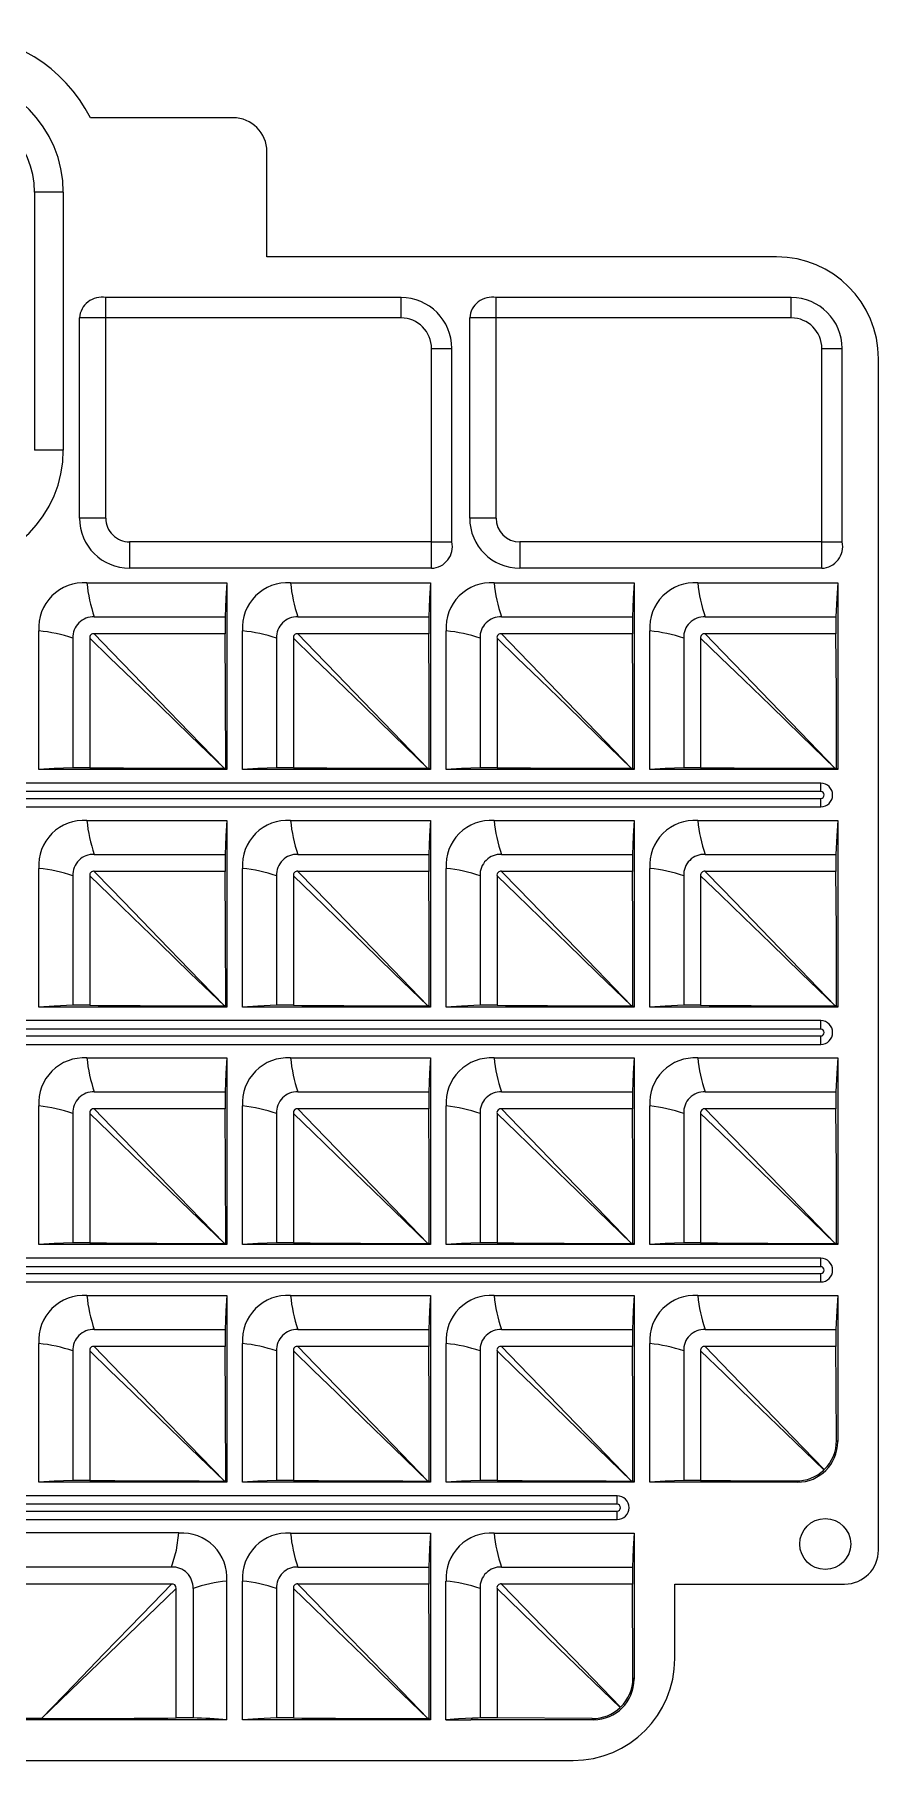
# Model space of a CAD drawing. Header units: millimetres. Extents: x 74.3 to 136.3, y 146.9 to 197.7.
# Drawn here: x 111.4 to 136.3, y 146.9 to 197.7 of the extents above; entities that cross this region are included whole.
import ezdxf

# ---------------------------------------------------------------- set-up
doc = ezdxf.new("R2010")
doc.units = ezdxf.units.MM

msp = doc.modelspace()

# ---------------------------------------------------------------- linework, layer by layer
at = {"color": 7, "linetype": 'Continuous', "lineweight": 25}
for p, q in [((117.256, 195.288), (113.056, 195.288)), ((118.256, 191.188), (118.256, 194.288)), ((111.407, 193.09), (111.407, 185.49)), ((112.256, 193.09), (111.407, 193.09)), ((112.256, 193.09), (112.256, 185.49)), ((133.276, 191.188), (118.256, 191.188)), ((113.507, 189.388), (113.507, 189.988)), ((122.207, 189.988), (113.507, 189.988)), ((122.207, 189.388), (122.207, 189.988)), ((125.007, 189.388), (125.007, 189.988)), ((133.707, 189.988), (125.007, 189.988)), ((133.707, 189.388), (133.707, 189.988)), ((113.507, 189.388), (112.733, 189.388)), ((112.733, 183.488), (112.733, 189.388)), ((113.507, 183.488), (113.507, 189.388)), ((122.207, 189.388), (113.507, 189.388)), ((125.007, 189.388), (124.233, 189.388)), ((124.233, 183.488), (124.233, 189.388)), ((125.007, 183.488), (125.007, 189.388)), ((133.707, 189.388), (125.007, 189.388)), ((123.107, 182.788), (123.107, 188.488)), ((123.107, 188.488), (123.707, 188.488)), ((123.707, 182.788), (123.707, 188.488)), ((134.607, 182.788), (134.607, 188.488)), ((134.607, 188.488), (135.207, 188.488)), ((135.207, 182.788), (135.207, 188.488)), ((136.276, 153.082), (136.276, 188.188)), ((112.256, 185.49), (111.407, 185.49)), ((113.507, 183.488), (112.733, 183.488)), ((125.007, 183.488), (124.233, 183.488)), ((114.207, 182.788), (114.207, 182.014)), ((123.107, 182.788), (114.207, 182.788)), ((123.107, 182.788), (123.707, 182.788)), ((123.107, 182.014), (123.107, 182.788)), ((125.707, 182.788), (125.707, 182.014)), ((134.607, 182.788), (125.707, 182.788)), ((134.607, 182.788), (135.207, 182.788)), ((134.607, 182.014), (134.607, 182.788)), ((112.951, 181.582), (117.076, 181.582)), ((123.107, 182.014), (114.207, 182.014)), ((117.076, 181.582), (117.076, 176.082)), ((118.951, 181.582), (123.076, 181.582)), ((123.076, 181.582), (123.076, 176.082)), ((124.951, 181.582), (129.076, 181.582)), ((134.607, 182.014), (125.707, 182.014)), ((129.076, 181.582), (129.076, 176.082)), ((130.951, 181.582), (135.076, 181.582)), ((135.076, 181.582), (135.076, 176.082)), ((113.169, 180.582), (117.024, 180.582)), ((117.024, 180.582), (117.024, 180.082)), ((119.169, 180.582), (123.024, 180.582)), ((123.024, 180.582), (123.024, 180.082)), ((125.169, 180.582), (129.024, 180.582)), ((129.024, 180.582), (129.024, 180.082)), ((131.169, 180.582), (135.024, 180.582)), ((135.024, 180.582), (135.024, 180.082)), ((111.536, 176.082), (111.536, 180.168)), ((117.024, 180.082), (113.169, 180.082)), ((117.536, 176.082), (117.536, 180.168)), ((123.024, 180.082), (119.169, 180.082)), ((123.536, 176.082), (123.536, 180.168)), ((129.024, 180.082), (125.169, 180.082)), ((129.536, 176.082), (129.536, 180.168)), ((135.024, 180.082), (131.169, 180.082)), ((112.536, 179.95), (112.536, 176.135)), ((113.036, 179.95), (113.036, 176.135)), ((118.536, 179.95), (118.536, 176.135)), ((119.036, 179.95), (119.036, 176.135)), ((124.536, 179.95), (124.536, 176.135)), ((125.036, 179.95), (125.036, 176.135)), ((130.536, 179.95), (130.536, 176.135)), ((131.036, 179.95), (131.036, 176.135)), ((117.076, 176.082), (111.536, 176.082)), ((113.036, 176.135), (112.536, 176.135)), ((117.041, 176.117), (117.001, 176.117)), ((117.076, 176.082), (117.041, 176.117)), ((123.076, 176.082), (117.536, 176.082)), ((119.036, 176.135), (118.536, 176.135)), ((123.041, 176.117), (123.001, 176.117)), ((123.076, 176.082), (123.041, 176.117)), ((129.076, 176.082), (123.536, 176.082)), ((125.036, 176.135), (124.536, 176.135)), ((129.041, 176.117), (129.001, 176.117)), ((129.076, 176.082), (129.041, 176.117)), ((135.076, 176.082), (129.536, 176.082)), ((131.036, 176.135), (130.536, 176.135)), ((135.041, 176.117), (135.001, 176.117)), ((135.076, 176.082), (135.041, 176.117)), ((134.576, 175.682), (76.038, 175.682)), ((134.576, 175.432), (134.576, 175.682)), ((134.576, 175.432), (76.038, 175.432)), ((76.038, 175.232), (134.576, 175.232)), ((76.038, 174.982), (134.576, 174.982)), ((134.576, 174.982), (134.576, 175.232)), ((112.951, 174.582), (117.076, 174.582)), ((117.076, 174.582), (117.076, 169.082)), ((118.951, 174.582), (123.076, 174.582)), ((123.076, 174.582), (123.076, 169.082)), ((124.951, 174.582), (129.076, 174.582)), ((129.076, 174.582), (129.076, 169.082)), ((130.951, 174.582), (135.076, 174.582)), ((135.076, 174.582), (135.076, 169.082)), ((113.169, 173.582), (117.024, 173.582)), ((117.024, 173.582), (117.024, 173.082)), ((119.169, 173.582), (123.024, 173.582)), ((123.024, 173.582), (123.024, 173.082)), ((125.169, 173.582), (129.024, 173.582)), ((129.024, 173.582), (129.024, 173.082)), ((131.169, 173.582), (135.024, 173.582)), ((135.024, 173.582), (135.024, 173.082)), ((111.536, 169.082), (111.536, 173.168)), ((112.536, 172.95), (112.536, 169.135)), ((113.036, 172.95), (113.036, 169.135)), ((117.024, 173.082), (113.169, 173.082)), ((117.536, 169.082), (117.536, 173.168)), ((118.536, 172.95), (118.536, 169.135)), ((119.036, 172.95), (119.036, 169.135)), ((123.024, 173.082), (119.169, 173.082)), ((123.536, 169.082), (123.536, 173.168)), ((124.536, 172.95), (124.536, 169.135)), ((125.036, 172.95), (125.036, 169.135)), ((129.024, 173.082), (125.169, 173.082)), ((129.536, 169.082), (129.536, 173.168)), ((130.536, 172.95), (130.536, 169.135)), ((131.036, 172.95), (131.036, 169.135)), ((135.024, 173.082), (131.169, 173.082)), ((117.076, 169.082), (111.536, 169.082)), ((113.036, 169.135), (112.536, 169.135)), ((117.041, 169.117), (117.001, 169.117)), ((117.076, 169.082), (117.041, 169.117)), ((123.076, 169.082), (117.536, 169.082)), ((119.036, 169.135), (118.536, 169.135)), ((123.041, 169.117), (123.001, 169.117)), ((123.076, 169.082), (123.041, 169.117)), ((129.076, 169.082), (123.536, 169.082)), ((125.036, 169.135), (124.536, 169.135)), ((129.041, 169.117), (129.001, 169.117)), ((129.076, 169.082), (129.041, 169.117)), ((135.076, 169.082), (129.536, 169.082)), ((131.036, 169.135), (130.536, 169.135)), ((135.041, 169.117), (135.001, 169.117)), ((135.076, 169.082), (135.041, 169.117)), ((134.576, 168.682), (76.038, 168.682)), ((134.576, 168.432), (76.038, 168.432)), ((134.576, 168.432), (134.576, 168.682)), ((76.038, 168.232), (134.576, 168.232)), ((76.038, 167.982), (134.576, 167.982)), ((134.576, 167.982), (134.576, 168.232)), ((112.951, 167.582), (117.076, 167.582)), ((117.076, 167.582), (117.076, 162.082)), ((118.951, 167.582), (123.076, 167.582)), ((123.076, 167.582), (123.076, 162.082)), ((124.951, 167.582), (129.076, 167.582)), ((129.076, 167.582), (129.076, 162.082)), ((130.951, 167.582), (135.076, 167.582)), ((135.076, 167.582), (135.076, 162.082)), ((113.169, 166.582), (117.024, 166.582)), ((117.024, 166.582), (117.024, 166.082)), ((119.169, 166.582), (123.024, 166.582)), ((123.024, 166.582), (123.024, 166.082)), ((125.169, 166.582), (129.024, 166.582)), ((129.024, 166.582), (129.024, 166.082)), ((131.169, 166.582), (135.024, 166.582)), ((135.024, 166.582), (135.024, 166.082)), ((111.536, 162.082), (111.536, 166.168)), ((112.536, 165.95), (112.536, 162.135)), ((113.036, 165.95), (113.036, 162.135)), ((117.024, 166.082), (113.169, 166.082)), ((117.536, 162.082), (117.536, 166.168)), ((118.536, 165.95), (118.536, 162.135)), ((119.036, 165.95), (119.036, 162.135)), ((123.024, 166.082), (119.169, 166.082)), ((123.536, 162.082), (123.536, 166.168)), ((124.536, 165.95), (124.536, 162.135)), ((125.036, 165.95), (125.036, 162.135)), ((129.024, 166.082), (125.169, 166.082)), ((129.536, 162.082), (129.536, 166.168)), ((130.536, 165.95), (130.536, 162.135)), ((131.036, 165.95), (131.036, 162.135)), ((135.024, 166.082), (131.169, 166.082)), ((117.076, 162.082), (111.536, 162.082)), ((113.036, 162.135), (112.536, 162.135)), ((117.041, 162.117), (117.001, 162.117)), ((117.076, 162.082), (117.041, 162.117)), ((123.076, 162.082), (117.536, 162.082)), ((119.036, 162.135), (118.536, 162.135)), ((123.041, 162.117), (123.001, 162.117)), ((123.076, 162.082), (123.041, 162.117)), ((129.076, 162.082), (123.536, 162.082)), ((125.036, 162.135), (124.536, 162.135)), ((129.041, 162.117), (129.001, 162.117)), ((129.076, 162.082), (129.041, 162.117)), ((135.076, 162.082), (129.536, 162.082)), ((131.036, 162.135), (130.536, 162.135)), ((135.041, 162.117), (135.001, 162.117)), ((135.076, 162.082), (135.041, 162.117)), ((134.576, 161.682), (76.038, 161.682)), ((134.576, 161.432), (76.038, 161.432)), ((76.038, 161.232), (134.576, 161.232)), ((134.576, 161.432), (134.576, 161.682)), ((134.576, 160.982), (134.576, 161.232)), ((76.038, 160.982), (134.576, 160.982)), ((112.951, 160.582), (117.076, 160.582)), ((117.076, 160.582), (117.076, 155.082)), ((118.951, 160.582), (123.076, 160.582)), ((123.076, 160.582), (123.076, 155.082)), ((124.951, 160.582), (129.076, 160.582)), ((129.076, 160.582), (129.076, 155.082)), ((130.951, 160.582), (135.076, 160.582)), ((135.076, 160.582), (135.076, 156.278)), ((113.169, 159.582), (117.024, 159.582)), ((117.024, 159.582), (117.024, 159.082)), ((119.169, 159.582), (123.024, 159.582)), ((123.024, 159.582), (123.024, 159.082)), ((125.169, 159.582), (129.024, 159.582)), ((129.024, 159.582), (129.024, 159.082)), ((131.169, 159.582), (135.024, 159.582)), ((135.024, 159.582), (135.024, 159.082)), ((111.536, 155.082), (111.536, 159.168)), ((112.536, 158.95), (112.536, 155.135)), ((113.036, 158.95), (113.036, 155.135)), ((117.024, 159.082), (113.169, 159.082)), ((117.536, 155.082), (117.536, 159.168)), ((118.536, 158.95), (118.536, 155.135)), ((119.036, 158.95), (119.036, 155.135)), ((123.024, 159.082), (119.169, 159.082)), ((123.536, 155.082), (123.536, 159.168)), ((124.536, 158.95), (124.536, 155.135)), ((125.036, 158.95), (125.036, 155.135)), ((129.024, 159.082), (125.169, 159.082)), ((129.536, 155.082), (129.536, 159.168)), ((130.536, 158.95), (130.536, 155.135)), ((131.036, 158.95), (131.036, 155.135)), ((135.024, 159.082), (131.169, 159.082)), ((135.04, 156.315), (135.076, 156.278)), ((113.036, 155.135), (112.536, 155.135)), ((117.041, 155.117), (117.001, 155.117)), ((117.076, 155.082), (117.041, 155.117)), ((119.036, 155.135), (118.536, 155.135)), ((123.041, 155.117), (123.001, 155.117)), ((123.076, 155.082), (123.041, 155.117)), ((125.036, 155.135), (124.536, 155.135)), ((129.041, 155.117), (129.001, 155.117)), ((129.076, 155.082), (129.041, 155.117)), ((131.036, 155.135), (130.536, 155.135)), ((133.881, 155.082), (133.844, 155.119)), ((128.576, 154.682), (82.038, 154.682)), ((117.076, 155.082), (111.536, 155.082)), ((123.076, 155.082), (117.536, 155.082)), ((129.076, 155.082), (123.536, 155.082)), ((128.576, 154.432), (128.576, 154.682)), ((133.881, 155.082), (129.536, 155.082)), ((128.576, 154.432), (82.038, 154.432)), ((82.038, 154.232), (128.576, 154.232)), ((128.576, 153.982), (128.576, 154.232)), ((82.038, 153.982), (128.576, 153.982)), ((115.664, 153.588), (94.952, 153.588)), ((118.951, 153.582), (123.076, 153.582)), ((123.076, 153.582), (123.076, 148.082)), ((124.951, 153.582), (129.076, 153.582)), ((129.076, 153.582), (129.076, 149.278)), ((115.446, 152.579), (95.17, 152.579)), ((119.169, 152.582), (123.024, 152.582)), ((123.024, 152.582), (123.024, 152.082)), ((125.169, 152.582), (129.024, 152.582)), ((129.024, 152.582), (129.024, 152.082)), ((115.446, 152.082), (95.17, 152.082)), ((117.078, 148.083), (117.078, 152.168)), ((117.536, 148.083), (117.536, 152.168)), ((123.024, 152.082), (119.169, 152.082)), ((123.525, 148.083), (123.525, 152.168)), ((129.024, 152.082), (125.169, 152.082)), ((130.276, 152.082), (135.276, 152.082)), ((130.276, 149.883), (130.276, 152.082)), ((115.578, 148.135), (115.578, 151.95)), ((116.078, 151.95), (116.078, 148.135)), ((118.536, 151.95), (118.536, 148.135)), ((119.036, 151.95), (119.036, 148.135)), ((124.54, 151.95), (124.54, 148.135)), ((125.036, 151.95), (125.036, 148.135)), ((129.076, 149.278), (129.04, 149.315)), ((117.078, 148.083), (93.538, 148.083)), ((111.612, 148.118), (99.003, 148.118)), ((116.078, 148.135), (115.578, 148.135)), ((117.997, 148.114), (117.536, 148.083)), ((117.965, 148.083), (117.536, 148.083)), ((117.997, 148.114), (117.965, 148.082)), ((117.997, 148.114), (117.965, 148.083)), ((117.965, 148.082), (117.965, 148.083)), ((123.076, 148.082), (117.965, 148.082)), ((118.536, 148.135), (117.997, 148.114)), ((119.036, 148.135), (118.536, 148.135)), ((123.041, 148.117), (123.001, 148.117)), ((123.076, 148.082), (123.041, 148.117)), ((123.53, 148.083), (124.266, 148.083)), ((124.266, 148.082), (124.311, 148.128)), ((124.311, 148.128), (124.266, 148.083)), ((127.881, 148.082), (124.266, 148.082)), ((125.036, 148.135), (124.54, 148.135)), ((127.844, 148.119), (125.036, 148.135)), ((127.844, 148.119), (127.881, 148.082)), ((83.338, 146.883), (127.276, 146.883))]:
    msp.add_line(p, q, dxfattribs=at)
at = {"color": 7, "linetype": 'Continuous', "lineweight": 25, "flags": 128}
for points in [[(117.076, 181.582), (117.046, 181.132), (117.024, 180.582)], [(123.076, 181.582), (123.046, 181.132), (123.024, 180.582)], [(129.076, 181.582), (129.046, 181.132), (129.024, 180.582)], [(135.076, 181.582), (135.046, 181.132), (135.024, 180.582)], [(113.169, 180.082), (113.68, 179.554), (114.318, 178.894), (115.085, 178.101), (115.979, 177.176), (117.001, 176.117)], [(117.041, 176.117), (117.036, 178.34), (117.024, 180.082)], [(119.169, 180.082), (119.68, 179.554), (120.318, 178.894), (121.085, 178.101), (121.979, 177.176), (123.001, 176.117)], [(123.041, 176.117), (123.036, 178.34), (123.024, 180.082)], [(125.169, 180.082), (125.68, 179.554), (126.318, 178.894), (127.085, 178.101), (127.979, 177.176), (129.001, 176.117)], [(129.041, 176.117), (129.036, 178.34), (129.024, 180.082)], [(131.169, 180.082), (131.68, 179.554), (132.318, 178.894), (133.085, 178.101), (133.979, 177.176), (135.001, 176.117)], [(135.041, 176.117), (135.036, 178.34), (135.024, 180.082)], [(113.036, 179.95), (113.62, 179.386), (114.308, 178.721), (115.101, 177.954), (115.998, 177.086), (117.001, 176.117)], [(119.036, 179.95), (119.62, 179.386), (120.308, 178.721), (121.101, 177.954), (121.998, 177.086), (123.001, 176.117)], [(125.036, 179.95), (125.62, 179.386), (126.308, 178.721), (127.101, 177.954), (127.998, 177.086), (129.001, 176.117)], [(131.036, 179.95), (131.62, 179.386), (132.308, 178.721), (133.101, 177.954), (133.998, 177.086), (135.001, 176.117)], [(112.536, 176.135), (111.986, 176.113), (111.536, 176.082)], [(118.536, 176.135), (117.986, 176.113), (117.536, 176.082)], [(124.536, 176.135), (123.986, 176.113), (123.536, 176.082)], [(130.536, 176.135), (129.986, 176.113), (129.536, 176.082)], [(117.076, 174.582), (117.046, 174.132), (117.024, 173.582)], [(123.076, 174.582), (123.046, 174.132), (123.024, 173.582)], [(129.076, 174.582), (129.046, 174.132), (129.024, 173.582)], [(135.076, 174.582), (135.046, 174.132), (135.024, 173.582)], [(113.036, 172.95), (113.62, 172.386), (114.308, 171.721), (115.101, 170.954), (115.998, 170.086), (117.001, 169.117)], [(113.169, 173.082), (113.68, 172.554), (114.318, 171.894), (115.085, 171.101), (115.979, 170.176), (117.001, 169.117)], [(117.041, 169.117), (117.036, 171.34), (117.024, 173.082)], [(119.036, 172.95), (119.62, 172.386), (120.308, 171.721), (121.101, 170.954), (121.998, 170.086), (123.001, 169.117)], [(119.169, 173.082), (119.68, 172.554), (120.318, 171.894), (121.085, 171.101), (121.979, 170.176), (123.001, 169.117)], [(123.041, 169.117), (123.036, 171.34), (123.024, 173.082)], [(125.036, 172.95), (125.62, 172.386), (126.308, 171.721), (127.101, 170.954), (127.998, 170.086), (129.001, 169.117)], [(125.169, 173.082), (125.68, 172.554), (126.318, 171.894), (127.085, 171.101), (127.979, 170.176), (129.001, 169.117)], [(129.041, 169.117), (129.036, 171.34), (129.024, 173.082)], [(131.036, 172.95), (131.62, 172.386), (132.308, 171.721), (133.101, 170.954), (133.998, 170.086), (135.001, 169.117)], [(131.169, 173.082), (131.68, 172.554), (132.318, 171.894), (133.085, 171.101), (133.979, 170.176), (135.001, 169.117)], [(135.041, 169.117), (135.036, 171.34), (135.024, 173.082)], [(112.536, 169.135), (111.986, 169.113), (111.536, 169.082)], [(118.536, 169.135), (117.986, 169.113), (117.536, 169.082)], [(124.536, 169.135), (123.986, 169.113), (123.536, 169.082)], [(130.536, 169.135), (129.986, 169.113), (129.536, 169.082)], [(117.076, 167.582), (117.046, 167.132), (117.024, 166.582)], [(123.076, 167.582), (123.046, 167.132), (123.024, 166.582)], [(129.076, 167.582), (129.046, 167.132), (129.024, 166.582)], [(135.076, 167.582), (135.046, 167.132), (135.024, 166.582)], [(113.036, 165.95), (113.62, 165.386), (114.308, 164.721), (115.101, 163.954), (115.998, 163.086), (117.001, 162.117)], [(113.169, 166.082), (113.68, 165.554), (114.318, 164.894), (115.085, 164.101), (115.979, 163.176), (117.001, 162.117)], [(117.041, 162.117), (117.036, 164.34), (117.024, 166.082)], [(119.036, 165.95), (119.62, 165.386), (120.308, 164.721), (121.101, 163.954), (121.998, 163.086), (123.001, 162.117)], [(119.169, 166.082), (119.68, 165.554), (120.318, 164.894), (121.085, 164.101), (121.979, 163.176), (123.001, 162.117)], [(123.041, 162.117), (123.036, 164.34), (123.024, 166.082)], [(125.036, 165.95), (125.62, 165.386), (126.308, 164.721), (127.101, 163.954), (127.998, 163.086), (129.001, 162.117)], [(125.169, 166.082), (125.68, 165.554), (126.318, 164.894), (127.085, 164.101), (127.979, 163.176), (129.001, 162.117)], [(129.041, 162.117), (129.036, 164.34), (129.024, 166.082)], [(131.036, 165.95), (131.62, 165.386), (132.308, 164.721), (133.101, 163.954), (133.998, 163.086), (135.001, 162.117)], [(131.169, 166.082), (131.68, 165.554), (132.318, 164.894), (133.085, 164.101), (133.979, 163.176), (135.001, 162.117)], [(135.041, 162.117), (135.036, 164.34), (135.024, 166.082)], [(112.536, 162.135), (111.986, 162.113), (111.536, 162.082)], [(118.536, 162.135), (117.986, 162.113), (117.536, 162.082)], [(124.536, 162.135), (123.986, 162.113), (123.536, 162.082)], [(130.536, 162.135), (129.986, 162.113), (129.536, 162.082)], [(117.076, 160.582), (117.046, 160.132), (117.024, 159.582)], [(123.076, 160.582), (123.046, 160.132), (123.024, 159.582)], [(129.076, 160.582), (129.046, 160.132), (129.024, 159.582)], [(135.076, 160.582), (135.046, 160.132), (135.024, 159.582)], [(113.036, 158.95), (113.62, 158.386), (114.308, 157.721), (115.101, 156.954), (115.998, 156.086), (117.001, 155.117)], [(113.169, 159.082), (113.68, 158.554), (114.318, 157.894), (115.085, 157.101), (115.979, 156.176), (117.001, 155.117)], [(117.041, 155.117), (117.036, 157.34), (117.024, 159.082)], [(119.036, 158.95), (119.62, 158.386), (120.308, 157.721), (121.101, 156.954), (121.998, 156.086), (123.001, 155.117)], [(119.169, 159.082), (119.68, 158.554), (120.318, 157.894), (121.085, 157.101), (121.979, 156.176), (123.001, 155.117)], [(123.041, 155.117), (123.036, 157.34), (123.024, 159.082)], [(125.036, 158.95), (125.62, 158.386), (126.308, 157.721), (127.101, 156.954), (127.998, 156.086), (129.001, 155.117)], [(125.169, 159.082), (125.68, 158.554), (126.318, 157.894), (127.085, 157.101), (127.979, 156.176), (129.001, 155.117)], [(129.041, 155.117), (129.036, 157.34), (129.024, 159.082)], [(131.036, 158.95), (131.729, 158.281), (132.564, 157.473), (133.543, 156.526), (134.665, 155.442)], [(131.169, 159.082), (131.645, 158.59), (132.234, 157.981), (132.935, 157.256), (133.75, 156.413), (134.677, 155.453)], [(135.04, 156.315), (135.033, 157.866), (135.024, 159.082)], [(112.536, 155.135), (111.986, 155.113), (111.536, 155.082)], [(118.536, 155.135), (117.986, 155.113), (117.536, 155.082)], [(124.536, 155.135), (123.986, 155.113), (123.536, 155.082)], [(130.536, 155.135), (129.986, 155.113), (129.536, 155.082)], [(134.665, 155.442), (134.671, 155.447), (134.677, 155.453)], [(115.446, 152.582), (115.589, 153.08), (115.664, 153.588)], [(123.076, 153.582), (123.046, 153.132), (123.024, 152.582)], [(129.076, 153.582), (129.046, 153.132), (129.024, 152.582)], [(115.446, 152.082), (114.884, 151.502), (114.22, 150.815), (113.453, 150.022), (112.584, 149.123), (111.612, 148.118)], [(115.578, 151.95), (115.571, 152.011), (115.539, 152.062), (115.494, 152.078), (115.446, 152.082)], [(119.169, 152.082), (119.68, 151.554), (120.318, 150.894), (121.085, 150.101), (121.979, 149.176), (123.001, 148.117)], [(123.041, 148.117), (123.036, 150.34), (123.024, 152.082)], [(125.169, 152.082), (125.838, 151.39), (126.646, 150.555), (127.593, 149.576), (128.678, 148.453)], [(115.578, 151.95), (113.598, 150.034), (111.614, 148.117)], [(119.036, 151.95), (119.62, 151.386), (120.308, 150.721), (121.101, 149.954), (121.998, 149.086), (123.001, 148.117)], [(125.036, 151.95), (126.849, 150.196), (128.666, 148.442)], [(124.311, 148.128), (123.898, 148.108), (123.531, 148.083)]]:
    msp.add_lwpolyline(points, dxfattribs=at)
at = {"color": 7, "linetype": 'Continuous', "lineweight": 25}
msp.add_circle((134.707, 153.26), 0.75, dxfattribs=at)
for centre, radius, start, end in [((109.049, 193.24), 4.5, 27.0796, 90), ((108.806, 193.09), 3.45, 0, 90), ((108.806, 193.09), 2.601, 0, 90), ((117.256, 194.288), 1, 0, 90), ((133.276, 188.188), 3, 360, 90), ((113.383, 189.349), 0.651, 78.9582, 176.5644), ((122.207, 188.488), 1.5, 0, 90), ((124.883, 189.349), 0.651, 78.9582, 176.5644), ((133.707, 188.488), 1.5, 0, 90), ((122.207, 188.488), 0.9, 0, 90.0001), ((133.707, 188.488), 0.9, 0, 89.9999), ((108.806, 185.49), 3.45, 270, 0), ((114.207, 183.488), 1.475, 180, 270), ((114.207, 183.488), 0.7, 180, 270.0001), ((125.707, 183.488), 1.475, 180, 270), ((125.707, 183.488), 0.7, 180, 270), ((123.084, 182.651), 0.638, 272.1014, 12.3762), ((134.584, 182.651), 0.638, 272.101, 12.3762), ((112.862, 180.257), 1.329, 86.1789, 183.8211), ((117.192, 181.984), 4.26, 185.4118, 199.2109), ((118.862, 180.257), 1.329, 86.1789, 183.8211), ((123.194, 181.985), 4.262, 185.4151, 199.2071), ((124.862, 180.257), 1.329, 86.1791, 183.8209), ((129.194, 181.985), 4.262, 185.4153, 199.2073), ((130.862, 180.257), 1.329, 86.179, 183.821), ((135.192, 181.984), 4.26, 185.4121, 199.2106), ((113.142, 179.977), 0.606, 87.4273, 182.5734), ((119.142, 179.977), 0.606, 87.4277, 182.5729), ((125.142, 179.977), 0.606, 87.4276, 182.5731), ((131.142, 179.977), 0.606, 87.4273, 182.5734), ((111.122, 175.867), 4.321, 70.8869, 84.4906), ((113.147, 179.972), 0.113, 79.0242, 190.975), ((117.122, 175.867), 4.321, 70.8874, 84.4901), ((119.147, 179.972), 0.113, 79.0238, 190.977), ((123.122, 175.867), 4.321, 70.8875, 84.4901), ((125.147, 179.972), 0.113, 79.0256, 190.9736), ((129.121, 175.867), 4.321, 70.8862, 84.4888), ((131.147, 179.972), 0.113, 79.025, 190.9742), ((134.576, 175.332), 0.35, 270.0911, 89.9091), ((134.576, 175.332), 0.1, 270.1114, 89.8893), ((112.862, 173.257), 1.329, 86.1789, 183.8211), ((117.192, 174.984), 4.26, 185.4118, 199.2109), ((118.862, 173.257), 1.329, 86.1789, 183.8211), ((123.194, 174.985), 4.262, 185.4151, 199.2071), ((124.862, 173.257), 1.329, 86.1792, 183.8208), ((129.194, 174.985), 4.262, 185.4153, 199.2073), ((130.862, 173.257), 1.329, 86.1791, 183.8209), ((135.192, 174.984), 4.26, 185.4121, 199.2105), ((113.142, 172.977), 0.606, 87.4272, 182.5735), ((119.142, 172.977), 0.606, 87.4277, 182.5731), ((125.142, 172.977), 0.606, 87.4276, 182.5732), ((131.142, 172.977), 0.606, 87.4272, 182.5735), ((111.122, 168.867), 4.321, 70.8866, 84.4907), ((113.147, 172.972), 0.113, 79.0241, 190.9755), ((117.122, 168.867), 4.321, 70.8871, 84.4902), ((119.147, 172.972), 0.113, 79.0237, 190.9775), ((123.122, 168.867), 4.321, 70.8871, 84.4903), ((125.147, 172.972), 0.113, 79.0255, 190.9741), ((129.121, 168.867), 4.321, 70.886, 84.489), ((131.147, 172.972), 0.113, 79.0249, 190.9747), ((134.576, 168.332), 0.35, 270.0397, 89.9605), ((134.576, 168.332), 0.1, 270.1059, 89.8947), ((112.862, 166.257), 1.329, 86.1789, 183.8211), ((117.192, 167.984), 4.26, 185.4117, 199.211), ((118.862, 166.257), 1.329, 86.1789, 183.8211), ((123.194, 167.985), 4.262, 185.415, 199.2072), ((124.862, 166.257), 1.329, 86.1792, 183.8208), ((129.194, 167.985), 4.262, 185.4152, 199.2074), ((130.862, 166.257), 1.329, 86.1791, 183.8209), ((135.192, 167.984), 4.26, 185.412, 199.2107), ((113.142, 165.977), 0.606, 87.4272, 182.5735), ((119.142, 165.977), 0.606, 87.4277, 182.5731), ((125.142, 165.977), 0.606, 87.4276, 182.5732), ((131.142, 165.977), 0.606, 87.4272, 182.5735), ((111.122, 161.867), 4.321, 70.8867, 84.4907), ((113.147, 165.972), 0.113, 79.0241, 190.9755), ((117.122, 161.867), 4.321, 70.8871, 84.4902), ((119.147, 165.972), 0.113, 79.0237, 190.9775), ((123.122, 161.867), 4.321, 70.8872, 84.4902), ((125.147, 165.972), 0.113, 79.0255, 190.9741), ((129.121, 161.867), 4.321, 70.8861, 84.489), ((131.147, 165.972), 0.113, 79.0249, 190.9747), ((134.576, 161.332), 0.35, 270.0279, 89.9722), ((134.576, 161.332), 0.1, 270.0602, 89.9405), ((112.862, 159.257), 1.329, 86.1789, 183.8211), ((117.192, 160.984), 4.26, 185.4117, 199.2109), ((118.862, 159.257), 1.329, 86.1789, 183.8211), ((123.194, 160.985), 4.262, 185.4151, 199.2072), ((124.862, 159.257), 1.329, 86.1792, 183.8208), ((129.194, 160.985), 4.262, 185.4153, 199.2074), ((130.862, 159.257), 1.329, 86.1791, 183.8209), ((135.192, 160.984), 4.26, 185.412, 199.2106), ((113.142, 158.977), 0.606, 87.4272, 182.5735), ((119.142, 158.977), 0.606, 87.4277, 182.573), ((125.142, 158.977), 0.606, 87.4276, 182.5732), ((131.142, 158.977), 0.606, 87.4272, 182.5735), ((111.122, 154.867), 4.321, 70.8869, 84.4905), ((113.147, 158.972), 0.113, 79.0243, 190.9753), ((117.122, 154.867), 4.321, 70.8873, 84.49), ((119.147, 158.972), 0.113, 79.0239, 190.9773), ((123.122, 154.867), 4.321, 70.8874, 84.49), ((125.147, 158.972), 0.113, 79.0257, 190.9739), ((129.121, 154.867), 4.321, 70.8863, 84.4888), ((131.147, 158.972), 0.113, 79.0251, 190.9745), ((133.846, 156.31), 1.194, 314.1232, 0.2173), ((133.85, 156.312), 1.193, 269.7576, 313.1467), ((128.576, 154.332), 0.35, 270.0354, 89.9646), ((128.576, 154.332), 0.1, 270.0551, 89.945), ((115.752, 152.257), 1.328, 356.2236, 93.8247), ((118.862, 152.257), 1.329, 86.1789, 183.8211), ((123.194, 153.985), 4.262, 185.415, 199.2072), ((124.862, 152.257), 1.328, 86.1689, 183.8309), ((129.194, 153.985), 4.262, 185.4162, 199.2085), ((135.276, 153.082), 1, 270, 360), ((115.473, 151.977), 0.606, 357.4228, 92.5779), ((119.142, 151.977), 0.606, 87.4277, 182.5731), ((125.142, 151.977), 0.606, 87.4275, 182.5732), ((117.497, 147.849), 4.34, 95.5413, 109.0865), ((117.122, 147.867), 4.321, 70.8871, 84.4902), ((119.147, 151.972), 0.113, 79.0237, 190.9775), ((123.186, 148.155), 4.028, 70.4141, 85.0841), ((125.147, 151.972), 0.113, 79.0255, 190.9741), ((-325.288, 148.097), 454.329, 0.15358, 0.50265), ((127.276, 149.883), 3, 270, 360), ((127.847, 149.309), 1.193, 314.1335, 0.2521), ((115.605, 129.579), 18.563, 85.4494, 88.5407), ((127.849, 149.314), 1.195, 269.799, 313.3123)]:
    msp.add_arc(centre, radius, start, end, dxfattribs=at)
for centre, major_axis, ratio, start_param, end_param in [((117.031, 179.617), (40, 0), 0.087489, 4.612347, 4.711638), ((123.031, 179.617), (40, 0), 0.087489, 4.612347, 4.711638), ((129.031, 179.617), (40, 0), 0.087489, 4.612347, 4.711638), ((135.031, 179.617), (40, 0), 0.087489, 4.612347, 4.711638), ((117.031, 172.617), (40, 0), 0.087489, 4.612347, 4.711638), ((123.031, 172.617), (40, 0), 0.087489, 4.612347, 4.711638), ((129.031, 172.617), (40, 0), 0.087489, 4.612347, 4.711638), ((135.031, 172.617), (40, 0), 0.087489, 4.612347, 4.711638), ((117.031, 165.617), (40, 0), 0.087489, 4.612347, 4.711638), ((123.031, 165.617), (40, 0), 0.087489, 4.612347, 4.711638), ((129.031, 165.617), (40, 0), 0.087489, 4.612347, 4.711638), ((135.031, 165.617), (40, 0), 0.087489, 4.612347, 4.711638), ((133.872, 156.287), (-0.855, 0.855), 0.992433, 2.359993, 3.923193), ((117.031, 158.617), (40, 0), 0.087489, 4.612347, 4.711638), ((123.031, 158.617), (40, 0), 0.087489, 4.612347, 4.711638), ((129.031, 158.617), (40, 0), 0.087489, 4.612347, 4.711638), ((135.031, 158.617), (40, 0), 0.087489, 4.612347, 4.68271), ((127.872, 149.287), (-0.855, 0.855), 0.992433, 2.359993, 3.923193), ((111.583, 151.617), (40, 0), 0.087489, 4.713169, 4.812431), ((123.031, 151.617), (40, 0), 0.087489, 4.612347, 4.711638), ((125.35, 147.914), (2.654, 0), 0.087489, 1.880885, 1.973163)]:
    msp.add_ellipse(centre, major_axis=major_axis, ratio=ratio, start_param=start_param, end_param=end_param, dxfattribs=at)

doc.saveas('drawing.dxf')
